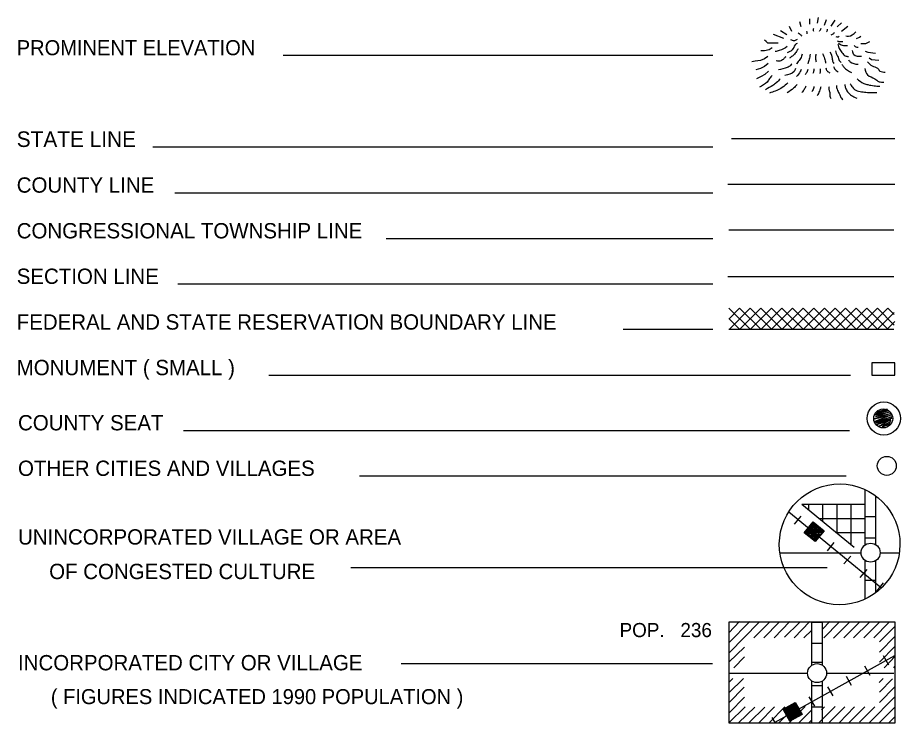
# Model space of a CAD drawing. Extents: x 1372974 to 1917401, y 15437295 to 15803266.
# Drawn here: x 1764025 to 1789028, y 15500717 to 15520688 of the extents above; entities that cross this region are included whole.
import ezdxf

# ---------------------------------------------------------------- set-up
doc = ezdxf.new("R2010")
doc.units = 0
doc.layers.add('L12', color=7, linetype='Continuous')
doc.layers.add('L23', color=7, linetype='Continuous')

msp = doc.modelspace()

# ---------------------------------------------------------------- linework, layer by layer
at = {"layer": 'L12'}
for p, q in [((1785615, 15505544), (1787917, 15505544)), ((1788461, 15505544), (1789000, 15505544)), ((1784158, 15502133), (1786402, 15502133)), ((1786940, 15502133), (1788841, 15502133))]:
    msp.add_line(p, q, dxfattribs=at)
at = {"layer": 'L23'}
for p, q in [((1771544, 15519626), (1783720, 15519626)), ((1784242, 15517266), (1788873, 15517266)), ((1767859, 15517028), (1783720, 15517028)), ((1784142, 15515978), (1788873, 15515978)), ((1768476, 15515735), (1783720, 15515735)), ((1784174, 15514684), (1788841, 15514684)), ((1774459, 15514441), (1783720, 15514441)), ((1784142, 15513359), (1788841, 15513359)), ((1768561, 15513153), (1783720, 15513153)), ((1784174, 15512466), (1784776, 15511869)), ((1784184, 15511875), (1784776, 15512466)), ((1784184, 15512170), (1784475, 15512466)), ((1784475, 15512466), (1785077, 15511869)), ((1784485, 15511875), (1785077, 15512466)), ((1784776, 15512466), (1785378, 15511869)), ((1784786, 15511875), (1785378, 15512466)), ((1785077, 15512466), (1785673, 15511869)), ((1785082, 15511875), (1785673, 15512466)), ((1785378, 15512466), (1785974, 15511869)), ((1785383, 15511875), (1785974, 15512466)), ((1785673, 15512466), (1786275, 15511869)), ((1785684, 15511875), (1786275, 15512466)), ((1785974, 15512466), (1786576, 15511869)), ((1785985, 15511875), (1786576, 15512466)), ((1786275, 15512466), (1786877, 15511869)), ((1786286, 15511875), (1786877, 15512466)), ((1786576, 15512466), (1787178, 15511869)), ((1786581, 15511875), (1787178, 15512466)), ((1786877, 15512466), (1787474, 15511869)), ((1786882, 15511875), (1787474, 15512466)), ((1787178, 15512466), (1787775, 15511869)), ((1787183, 15511875), (1787775, 15512466)), ((1787474, 15512466), (1788076, 15511869)), ((1787484, 15511875), (1788076, 15512466)), ((1787775, 15512466), (1788377, 15511869)), ((1787785, 15511875), (1788377, 15512466)), ((1788076, 15512466), (1788678, 15511869)), ((1788086, 15511875), (1788678, 15512466)), ((1788377, 15512466), (1788857, 15511986)), ((1788678, 15512466), (1788852, 15512292)), ((1784174, 15512170), (1784469, 15511875)), ((1788403, 15511891), (1788857, 15512345)), ((1783720, 15511859), (1781175, 15511859)), ((1784174, 15511869), (1788841, 15511869)), ((1788656, 15511875), (1788873, 15512086)), ((1771143, 15510570), (1787616, 15510570)), ((1768725, 15509008), (1787585, 15509008)), ((1773709, 15507719), (1787490, 15507719)), ((1788033, 15505776), (1788033, 15507334)), ((1788334, 15505776), (1788334, 15507149)), ((1786233, 15506916), (1788033, 15506916)), ((1786434, 15506769), (1786434, 15506916)), ((1786835, 15506425), (1786835, 15506916)), ((1787236, 15506124), (1787236, 15506916)), ((1787632, 15505776), (1787632, 15506916)), ((1786032, 15506351), (1786217, 15506584)), ((1786518, 15506357), (1786618, 15506367)), ((1786534, 15506383), (1786592, 15506383)), ((1786719, 15506515), (1788033, 15506515)), ((1788033, 15506568), (1788334, 15506568)), ((1786307, 15506109), (1786867, 15506167)), ((1786333, 15506135), (1786835, 15506183)), ((1786344, 15506093), (1786840, 15506140)), ((1786360, 15506161), (1786808, 15506209)), ((1786365, 15506066), (1786824, 15506119)), ((1786386, 15506193), (1786782, 15506235)), ((1786402, 15506219), (1786750, 15506262)), ((1786423, 15506251), (1786724, 15506278)), ((1786444, 15506278), (1786703, 15506299)), ((1786476, 15506309), (1786666, 15506325)), ((1786492, 15506336), (1786639, 15506341)), ((1786507, 15505982), (1786692, 15506219)), ((1787236, 15506119), (1788033, 15506119)), ((1786402, 15506045), (1786793, 15506082)), ((1786423, 15506024), (1786777, 15506061)), ((1786449, 15506003), (1786750, 15506035)), ((1786476, 15505977), (1786735, 15506008)), ((1786507, 15505950), (1786708, 15505977)), ((1786534, 15505934), (1786682, 15505950)), ((1786560, 15505908), (1786666, 15505919)), ((1786581, 15505892), (1786639, 15505892)), ((1788033, 15505966), (1788334, 15505966)), ((1786967, 15505602), (1787157, 15505834)), ((1787431, 15505227), (1787627, 15505449)), ((1773466, 15505132), (1786956, 15505132)), ((1788033, 15504234), (1788033, 15505327)), ((1788334, 15504419), (1788334, 15505327)), ((1787891, 15504841), (1788086, 15505074)), ((1788033, 15504767), (1788334, 15504767)), ((1788361, 15504461), (1788551, 15504693)), ((1784168, 15503278), (1784475, 15503595)), ((1784168, 15502998), (1784760, 15503595)), ((1784184, 15502724), (1785024, 15503574)), ((1784876, 15503136), (1785325, 15503585)), ((1785161, 15503141), (1785599, 15503585)), ((1785451, 15503136), (1785900, 15503595)), ((1785742, 15503152), (1786170, 15503574)), ((1786016, 15503141), (1786460, 15503595)), ((1786291, 15503141), (1786518, 15503358)), ((1786518, 15503585), (1786819, 15503585)), ((1786518, 15502365), (1786518, 15503585)), ((1786819, 15502375), (1786819, 15503585)), ((1786824, 15503384), (1787035, 15503600)), ((1786861, 15503136), (1787299, 15503585)), ((1787136, 15503125), (1787585, 15503585)), ((1787431, 15503141), (1787870, 15503585)), ((1787701, 15503136), (1788150, 15503585)), ((1787991, 15503136), (1788435, 15503585)), ((1788276, 15503136), (1788714, 15503585)), ((1788435, 15503020), (1788883, 15503468)), ((1788435, 15502734), (1788883, 15503183)), ((1784174, 15502444), (1784617, 15502877)), ((1786518, 15502983), (1786819, 15502983)), ((1788440, 15502449), (1788883, 15502903)), ((1784311, 15502286), (1784617, 15502602)), ((1788699, 15502365), (1788551, 15502624)), ((1788567, 15502291), (1788883, 15502618)), ((1774892, 15502407), (1783709, 15502407)), ((1786518, 15502444), (1786819, 15502444)), ((1788176, 15502074), (1788023, 15502333)), ((1788841, 15502291), (1788883, 15502333)), ((1784174, 15501874), (1784285, 15501985)), ((1784174, 15501583), (1784586, 15501985)), ((1786518, 15500733), (1786518, 15501916)), ((1786819, 15500733), (1786819, 15501916)), ((1787648, 15501784), (1787500, 15502043)), ((1788424, 15501874), (1788540, 15501985)), ((1788435, 15501599), (1788810, 15501974)), ((1784174, 15501298), (1784607, 15501742)), ((1786518, 15501784), (1786819, 15501784)), ((1787125, 15501494), (1786977, 15501752)), ((1788435, 15501309), (1788873, 15501752)), ((1784184, 15501024), (1784617, 15501457)), ((1786603, 15501203), (1786449, 15501467)), ((1788144, 15500733), (1788868, 15501467)), ((1784168, 15500733), (1784628, 15501182)), ((1784448, 15500733), (1784902, 15501177)), ((1784749, 15500744), (1785193, 15501177)), ((1785024, 15500733), (1785467, 15501182)), ((1785309, 15500733), (1785758, 15501182)), ((1785594, 15500744), (1786027, 15501177)), ((1785726, 15501082), (1785742, 15501135)), ((1785742, 15501050), (1785774, 15501150)), ((1785758, 15501024), (1785800, 15501166)), ((1785774, 15501003), (1785832, 15501182)), ((1785800, 15500960), (1785869, 15501208)), ((1785816, 15500923), (1785900, 15501224)), ((1785832, 15500902), (1785927, 15501240)), ((1785842, 15500865), (1785958, 15501251)), ((1785858, 15500717), (1786328, 15501193)), ((1785869, 15500834), (1785990, 15501277)), ((1785884, 15500802), (1786016, 15501282)), ((1785900, 15500775), (1786048, 15501309)), ((1785927, 15500791), (1786069, 15501277)), ((1786075, 15500907), (1785927, 15501177)), ((1785958, 15500807), (1786085, 15501251)), ((1785990, 15500828), (1786101, 15501208)), ((1786027, 15500844), (1786117, 15501182)), ((1786048, 15500860), (1786133, 15501150)), ((1786085, 15500876), (1786148, 15501124)), ((1786518, 15501182), (1786819, 15501182)), ((1786719, 15500728), (1787178, 15501193)), ((1786798, 15501103), (1786882, 15501182)), ((1787009, 15500744), (1787453, 15501182)), ((1787294, 15500733), (1787732, 15501182)), ((1787569, 15500728), (1788023, 15501182)), ((1787870, 15500749), (1788308, 15501182)), ((1788424, 15500733), (1788868, 15501177)), ((1785483, 15500744), (1785399, 15500886)), ((1786117, 15500902), (1786175, 15501092)), ((1786143, 15500907), (1786191, 15501061)), ((1786159, 15500744), (1786502, 15501082)), ((1786175, 15500923), (1786207, 15501034)), ((1786201, 15500944), (1786217, 15501003)), ((1788699, 15500733), (1788873, 15500902)), ((1786434, 15500728), (1786507, 15500807))]:
    msp.add_line(p, q, dxfattribs=at)
for points in [[(1786460, 15520508), (1786465, 15520651)], [(1786682, 15520534), (1786708, 15520688)], [(1786882, 15520471), (1786940, 15520635)], [(1787067, 15520450), (1787178, 15520619)], [(1785958, 15520292), (1785884, 15520434)], [(1786217, 15520429), (1786185, 15520566)], [(1787236, 15520429), (1787358, 15520545)], [(1787358, 15520302), (1787542, 15520445)], [(1785726, 15520101), (1785436, 15520212)], [(1785816, 15520202), (1785636, 15520318)], [(1787785, 15520101), (1787875, 15520133), (1787907, 15520160)], [(1785568, 15519969), (1785277, 15519969), (1785224, 15520017), (1785182, 15520054)], [(1787907, 15519954), (1788049, 15519954), (1788160, 15520017)], [(1785399, 15519837), (1785309, 15519779), (1785182, 15519753), (1785077, 15519753)], [(1788033, 15519742), (1788107, 15519716), (1788324, 15519684)], [(1785277, 15519584), (1785182, 15519521), (1785066, 15519478), (1784918, 15519452), (1784823, 15519441)], [(1785283, 15519394), (1785182, 15519304), (1785066, 15519251), (1784934, 15519209)], [(1788144, 15519552), (1788208, 15519500), (1788419, 15519484)], [(1785293, 15519177), (1785193, 15519077), (1785082, 15519024), (1784950, 15518961)], [(1788382, 15509536), (1788651, 15509609), (1788361, 15509525), (1788678, 15509583), (1788340, 15509477), (1788678, 15509562), (1788683, 15509567), (1788303, 15509451), (1788741, 15509536), (1788324, 15509404), (1788757, 15509483), (1788292, 15509335), (1788778, 15509451), (1788282, 15509250), (1788778, 15509393), (1788334, 15509235), (1788783, 15509351), (1788334, 15509166), (1788741, 15509293), (1788424, 15509124), (1788725, 15509235), (1788524, 15509108), (1788725, 15509187), (1788757, 15509308), (1788340, 15509208)], [(1786233, 15506916), (1787717, 15505702)], [(1785869, 15506700), (1788493, 15504551)], [(1785694, 15503585), (1784168, 15503585), (1784168, 15500733), (1788883, 15500733), (1788883, 15503585), (1785694, 15503585)], [(1785478, 15500749), (1788873, 15502634)]]:
    msp.add_lwpolyline(points, dxfattribs=at)
for points in [[(1788868, 15510570), (1788868, 15510924), (1788218, 15510924), (1788218, 15510570)], [(1786307, 15506109), (1786560, 15506420), (1786867, 15506167), (1786618, 15505860)], [(1785900, 15500775), (1785710, 15501119), (1786048, 15501309), (1786243, 15500966)]]:
    msp.add_lwpolyline(points, close=True, dxfattribs=at)
for centre, radius in [((1788559, 15509346), 469), ((1788542, 15509346), 269), ((1788645, 15508004), 269), ((1788186, 15505547), 269), ((1786669, 15502138), 269)]:
    msp.add_circle(centre, radius, dxfattribs=at)
msp.add_ellipse((1787309, 15505784), major_axis=(-10, -1709), ratio=0.999925, dxfattribs=at)
for points in [[(1786576, 15520292), (1786566, 15520344), (1786581, 15520392)], [(1786735, 15520302), (1786766, 15520344), (1786782, 15520387)], [(1786935, 15520286), (1786951, 15520313), (1786967, 15520360)], [(1786243, 15520160), (1786185, 15520218), (1786133, 15520249)], [(1786386, 15520233), (1786386, 15520286), (1786375, 15520292)], [(1787067, 15520202), (1787141, 15520244), (1787167, 15520276)], [(1787199, 15520154), (1787252, 15520144), (1787294, 15520160)], [(1787484, 15520175), (1787558, 15520160), (1787769, 15520286)], [(1785826, 15519869), (1785599, 15519758), (1785478, 15519727)], [(1786106, 15519959), (1786075, 15519943), (1785985, 15519801), (1785900, 15519727), (1785826, 15519695)], [(1786106, 15520070), (1786027, 15520033), (1785927, 15520059)], [(1787241, 15520028), (1787284, 15520017), (1787400, 15520017)], [(1787257, 15519938), (1787294, 15519816), (1787373, 15519700), (1787468, 15519610), (1787558, 15519584)], [(1787273, 15519969), (1787384, 15519911), (1787532, 15519901)], [(1787717, 15519911), (1787791, 15519853), (1787833, 15519853)], [(1786133, 15519801), (1786085, 15519727), (1786011, 15519637), (1785927, 15519568), (1785890, 15519542)], [(1786243, 15519658), (1786201, 15519536), (1786117, 15519420), (1786085, 15519368)], [(1786476, 15519653), (1786444, 15519510), (1786407, 15519383)], [(1786634, 15519658), (1786624, 15519536), (1786639, 15519436)], [(1786824, 15519669), (1786882, 15519536), (1786909, 15519404)], [(1787035, 15519716), (1787099, 15519536), (1787115, 15519436), (1787141, 15519394)], [(1787194, 15519753), (1787210, 15519669), (1787252, 15519595), (1787294, 15519478), (1787352, 15519420)], [(1787659, 15519758), (1787711, 15519642), (1787928, 15519595)], [(1785784, 15519579), (1785726, 15519526), (1785642, 15519463), (1785515, 15519463)], [(1785953, 15519383), (1785916, 15519336), (1785826, 15519278), (1785573, 15519209)], [(1787373, 15519362), (1787431, 15519283), (1787643, 15519135)], [(1787558, 15519494), (1787611, 15519436), (1787833, 15519368)], [(1788102, 15519436), (1788234, 15519320), (1788377, 15519262), (1788451, 15519177), (1788598, 15519146)], [(1786059, 15519246), (1786016, 15519167), (1785752, 15519051)], [(1786217, 15519225), (1786191, 15519162), (1786085, 15519019)], [(1786407, 15519225), (1786386, 15519162), (1786333, 15519077)], [(1786581, 15519236), (1786566, 15519146), (1786550, 15519104)], [(1786761, 15519236), (1786761, 15519193), (1786750, 15519109)], [(1786919, 15519267), (1786951, 15519183), (1787035, 15519125)], [(1787136, 15519309), (1787167, 15519236), (1787268, 15519151)], [(1788018, 15519251), (1788102, 15519067), (1788303, 15518961), (1788424, 15518876), (1788561, 15518866)], [(1785393, 15519051), (1785325, 15518966), (1785251, 15518866), (1785040, 15518718)], [(1785626, 15518961), (1785515, 15518845), (1785415, 15518771), (1785209, 15518649)], [(1787801, 15518961), (1787991, 15518829), (1788107, 15518792), (1788282, 15518760), (1788451, 15518750)], [(1785842, 15518845), (1785800, 15518808), (1785642, 15518686), (1785319, 15518554)], [(1786101, 15518792), (1786001, 15518692), (1785826, 15518560)], [(1786349, 15518750), (1786307, 15518660), (1786233, 15518570)], [(1786581, 15518744), (1786544, 15518628), (1786523, 15518591)], [(1786777, 15518734), (1786750, 15518644), (1786692, 15518512), (1786676, 15518475)], [(1787009, 15518734), (1787009, 15518634), (1787020, 15518602), (1787035, 15518470), (1787057, 15518401)], [(1787215, 15518771), (1787236, 15518660), (1787294, 15518544), (1787331, 15518459), (1787400, 15518359)], [(1787453, 15518792), (1787474, 15518702), (1787532, 15518591), (1787643, 15518486), (1787791, 15518412)], [(1787611, 15518818), (1787669, 15518718), (1787806, 15518618), (1787975, 15518586), (1788134, 15518570), (1788361, 15518570)]]:
    msp.add_spline(points, degree=3, dxfattribs=at)

# ---------------------------------------------------------------- texts
for s, height, p in [('PROMINENT ELEVATION', 425.01, (1763999, 15519626)), ('STATE LINE', 441.6, (1763999, 15517028)), ('COUNTY LINE', 433.31, (1763999, 15515735)), ('CONGRESSIONAL TOWNSHIP LINE', 433.31, (1763999, 15514441)), ('SECTION LINE', 433.31, (1763999, 15513153)), ('FEDERAL AND STATE RESERVATION BOUNDARY LINE', 433.31, (1763999, 15511859)), ('MONUMENT ( SMALL )', 433.31, (1763999, 15510570)), ('COUNTY SEAT', 433.31, (1764036, 15509008)), ('OTHER CITIES AND VILLAGES', 433.31, (1764036, 15507719)), ('UNINCORPORATED VILLAGE OR AREA', 433.31, (1764036, 15505776)), ('OF CONGESTED CULTURE', 433.31, (1764918, 15504799)), ('POP.   236', 400, (1781074, 15503157)), ('INCORPORATED CITY OR VILLAGE', 433.31, (1764036, 15502217)), ('( FIGURES INDICATED 1990 POPULATION )', 425.01, (1764965, 15501261))]:
    msp.add_text(s, height=height, dxfattribs=at).set_placement(p)

doc.saveas('drawing.dxf')
